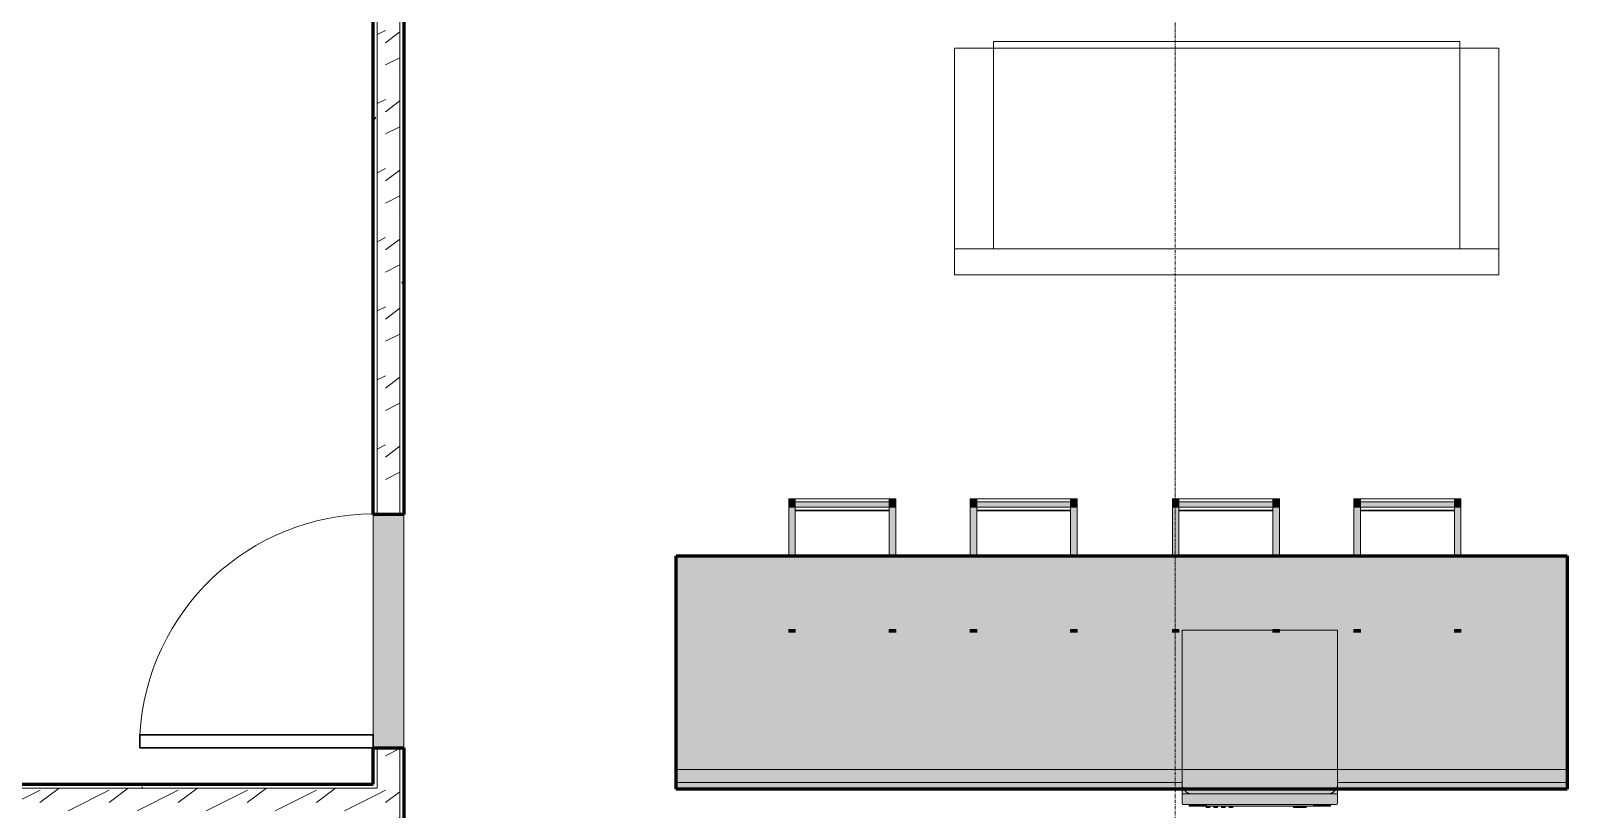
# Model space of a CAD drawing. Header units: inches. Extents: x -4061 to -1937, y 9836 to 11171.
# Drawn here: x -2349.9 to -2112.8, y 10658.6 to 10778.8 of the extents above; entities that cross this region are included whole.
import ezdxf

# ---------------------------------------------------------------- set-up
doc = ezdxf.new("R2010")
doc.units = ezdxf.units.IN
doc.header["$MEASUREMENT"] = 0
doc.linetypes.add('Grid Line 1_2_', pattern=[0.875, 0.5, -0.125, 0.125, -0.125])
for name, color, linetype, lineweight in [('0-1', 7, 'Continuous', 5), ('0-2', 250, 'Continuous', 9), ('A-DOOR-1', 250, 'Continuous', 9), ('A-DOOR-2', 50, 'Continuous', 30), ('A-WALL-1', 8, 'Continuous', 5), ('A-WALL-2', 10, 'Continuous', 60), ('A-WALL-3', 7, 'Continuous', 18), ('A-WALL-PATT-1', 250, 'Continuous', 9), ('A-WALL-PATT-2', 253, 'Continuous', 9), ('I-FURN', 30, 'Continuous', 9), ('I-FURN-1', 250, 'Continuous', 9), ('I-FURN-2', 253, 'Continuous', 9), ('Q-CASE-1', 253, 'Continuous', 9), ('Q-CASE-2', 10, 'Continuous', 60), ('Q-CASE-3', 250, 'Continuous', 9), ('Q-SPCQ-1', 250, 'Continuous', 9), ('Q-SPCQ-2', 55, 'Continuous', 9), ('S-GRID-1', 1, 'Grid Line 1_2_', 9)]:
    doc.layers.add(name, color=color, linetype=linetype, lineweight=lineweight)
pattern_1 = [(0, (-88.066, -241.96), (20.48, 5.12), [0.845, -14.515, 0.845, -14.515, -81.92]), (0, (-88.066, -241.96), (20.48, 5.12), [-30.72, 0.845, -29.875, 0.845, -14.515, -35.84]), (0, (-88.066, -241.96), (20.48, 5.12), [-76.8, 0.845, -9.395, 0.845, -24.755]), (120, (-80.386, -239.4), (-14.67405, 15.1762003), [0.845, -14.515, 0.845, -14.515, -81.92]), (120, (-80.386, -239.4), (-14.67405, 15.1762003), [-30.72, 0.845, -29.875, 0.845, -14.515, -35.84]), (120, (-80.386, -239.4), (-14.67405, 15.1762003), [-76.8, 0.845, -9.395, 0.845, -24.755]), (240, (-77.826, -229.16), (-5.80595, -20.2962003), [0.845, -14.515, 0.845, -14.515, -81.92]), (240, (-77.826, -229.16), (-5.80595, -20.2962003), [-30.72, 0.845, -29.875, 0.845, -14.515, -35.84]), (240, (-77.826, -229.16), (-5.80595, -20.2962003), [-76.8, 0.845, -9.395, 0.845, -24.755])]
pattern_2 = [(216.87, (-83.801, -231.298), (31.9871619, 21.32545714), [5.331, -47.981]), (206.565, (-77.404, -234.497), (-10.662476, -10.6620098), [11.921, -11.921]), (198.435, (-77.404, -239.828), (-21.3244936, -10.6625869), [6.744, -26.974])]

# ---------------------------------------------------------------- blocks, each defined once
blk = doc.blocks.new('Single-Flush - 36_ x 84_-1372824-ENLARGED RCP - 2ND FLOOR PLAN - WEST')
at = {"layer": 'A-DOOR-1'}
blk.add_arc((18, -2.37), 36.07, 180, 266.8211, dxfattribs=at)
at = {"layer": 'A-DOOR-2'}
for p, q in [((16, -2.37), (16, -38.39)), ((18, -2.37), (16, -2.37)), ((18, -2.37), (18, -38.39)), ((18, -38.39), (16, -38.39))]:
    blk.add_line(p, q, dxfattribs=at)
blk = doc.blocks.new('Couch-Both_Arms-Generic - 1-1352606-ENLARGED RCP - 2ND FLOOR PLAN - WEST')
at = {"layer": 'I-FURN'}
for p, q in [((-42, 13.5), (42, 13.5)), ((-36, 13.5), (-42, 13.5)), ((-42, 13.5), (-42, -17.5)), ((36, 13.5), (-36, 13.5)), ((-36, 13.5), (-36, -18.5)), ((-36, -17.5), (-36, 13.5)), ((36, -18.5), (36, 13.5)), ((42, 13.5), (36, 13.5)), ((36, 13.5), (36, -17.5)), ((42, -17.5), (42, 13.5)), ((-42, -17.5), (-36, -17.5)), ((-36, -18.5), (36, -18.5)), ((36, -17.5), (42, -17.5))]:
    blk.add_line(p, q, dxfattribs=at)
at = {"layer": 'I-FURN-1'}
for p, q in [((42, 17.5), (-42, 17.5)), ((-42, 17.5), (-42, -17.5)), ((42, -17.5), (42, 17.5)), ((-42, -17.5), (42, -17.5))]:
    blk.add_line(p, q, dxfattribs=at)
blk = doc.blocks.new('Dishwasher_15404 - 34_ counter-V17-ENLARGED RCP - 2ND FLOOR PLAN - WEST')
at = {"layer": 'Q-SPCQ-2'}
for points in [[(25.25, -21.66), (25.25, -1.57), (25.17, -1.1), (24.98, -0.71), (24.74, -0.42), (24.46, -0.21), (24.08, -0.05), (23.68, 0), (21.5, 0), (21.5, -24), (23.68, -24), (24.08, -23.95), (24.46, -23.79), (24.83, -23.48), (25.07, -23.15), (25.2, -22.77), (25.25, -22.43)], [(25, -0.74), (24.96, -0.67), (24.98, -0.71)], [(26.87, -23.8), (26.87, -0.15), (26.82, -0.06), (26.68, 0), (25.25, 0), (25.25, -24), (26.73, -23.98), (26.82, -23.94)], [(27.12, -2.61), (27.12, -1.09), (26.87, -1.09), (26.87, -2.61)], [(27.12, -20.19), (27.12, -3.81), (26.87, -3.81), (26.87, -20.19)], [(27.12, -3.81), (27.12, -2.61), (26.87, -2.63), (26.87, -3.81)], [(27.37, -5.55), (27.37, -4.82), (27.12, -4.82), (27.12, -5.81), (27.37, -5.81)], [(27.37, -6.79), (27.37, -5.81), (27.12, -5.81), (27.12, -6.79)], [(27.37, -16.15), (27.12, -16.15), (27.12, -16.74), (27.37, -16.74)], [(27.37, -17.92), (27.37, -17.33), (27.12, -17.33), (27.12, -17.92)], [(27.37, -18.51), (27.12, -18.51), (27.12, -19.1), (27.37, -19.1)], [(27.12, -20.19), (26.87, -20.19), (26.87, -21.39), (27.12, -21.39), (27.12, -20.48)], [(27.37, -20.19), (27.37, -19.69), (27.12, -19.69), (27.12, -20.28), (27.37, -20.28)], [(27.12, -22.68), (27.12, -21.39), (26.87, -21.39), (26.9, -22.91), (27.12, -22.91)]]:
    blk.add_hatch(color=256, dxfattribs=at).paths.add_polyline_path(points, flags=0)
h = blk.add_hatch(color=256, dxfattribs=at)
h.paths.add_polyline_path([(25.25, -23.79), (25.25, -22.43), (25.2, -22.83), (24.96, -23.33), (24.74, -23.58), (24.46, -23.79), (24.08, -23.95), (23.68, -24), (25.25, -24), (25.25, -23.79)], flags=0)
h.paths.add_polyline_path([(25.25, -1), (25.25, 0), (23.68, 0), (24.08, -0.05), (24.46, -0.21), (24.83, -0.52), (25.04, -0.79), (25.22, -1.25), (25.25, -1.31), (25.25, -1.17)], flags=0)
at = {"layer": 'Q-SPCQ-1'}
for p, q in [((0, -8.97), (0, 0)), ((0, 0), (23.68, 0)), ((23.68, 0), (25.25, 0)), ((25.25, 0), (26.68, 0)), ((25.25, 0), (25.25, -1.57)), ((25.25, -1.57), (25.25, -22.43)), ((26.87, -0.2), (26.87, -23.8)), ((27.12, -1.09), (26.87, -1.09)), ((27.12, -2.61), (27.12, -1.09)), ((27.12, -3.81), (27.12, -2.61)), ((27.12, -20.19), (27.12, -3.81)), ((27.37, -4.82), (27.12, -4.82)), ((27.12, -6.79), (27.37, -6.79)), ((27.37, -5.81), (27.37, -4.82)), ((27.37, -6.79), (27.37, -5.81)), ((0, -24), (0, -9.97)), ((27.37, -16.15), (27.12, -16.15)), ((27.37, -16.74), (27.37, -16.15)), ((27.37, -16.74), (27.12, -16.74)), ((27.37, -17.33), (27.12, -17.33)), ((27.37, -17.92), (27.12, -17.92)), ((27.37, -18.51), (27.12, -18.51)), ((27.37, -17.92), (27.37, -17.33)), ((27.37, -19.1), (27.37, -18.51)), ((27.37, -19.1), (27.12, -19.1)), ((27.37, -19.69), (27.12, -19.69)), ((27.12, -21.39), (27.12, -20.19)), ((27.37, -20.28), (27.12, -20.28)), ((27.37, -20.28), (27.37, -19.69)), ((25.25, -22.43), (25.25, -24)), ((27.12, -22.91), (26.87, -22.91)), ((27.12, -22.91), (27.12, -21.39)), ((23.68, -24), (0, -24)), ((25.25, -24), (23.68, -24)), ((26.68, -24), (25.25, -24))]:
    blk.add_line(p, q, dxfattribs=at)
for centre, radius, start, end in [((26.68, -0.2), 0.197, 0, 90), ((23.68, -1.57), 1.57, 0, 90), ((23.68, -1.57), 1.57, 32.077, 42.3359), ((23.68, -1.57), 1.57, 17.8182, 27.5266), ((23.68, -1.57), 1.57, 0, 13.6425), ((26.68, -0.2), 0.197, 15, 75), ((23.68, -22.43), 1.57, 270, 0), ((23.68, -22.43), 1.57, 317.6641, 327.923), ((23.68, -22.43), 1.57, 332.4734, 342.1818), ((23.68, -22.43), 1.57, 346.3575, 0), ((26.68, -23.8), 0.197, 270, 0)]:
    blk.add_arc(centre, radius, start, end, dxfattribs=at)
blk = doc.blocks.new('OD_CW_Base Cabinet - OD_CW_Base Cabinet-2044984-ENLARGED RCP - 2ND FLOOR PLAN - WEST')
at = {"layer": 'Q-CASE-1'}
h = blk.add_hatch(color=256, dxfattribs=at)
h.paths.add_polyline_path([(0.74, 12), (0.74, 11), (36.19, 11), (36.19, 12), (11.86, 12)], flags=0)
h.paths.add_polyline_path([(138.27, 12), (60.19, 12), (60.21, 11), (138.27, 11)], flags=0)
h = blk.add_hatch(color=256, dxfattribs=at)
h.paths.add_polyline_path([(0.74, 11), (0.74, 9), (36.19, 9), (36.19, 11), (11.86, 11)], flags=0)
h.paths.add_polyline_path([(134.49, 11), (60.19, 11), (60.19, 9), (138.27, 9), (138.27, 11)], flags=0)
h = blk.add_hatch(color=256, dxfattribs=at)
h.paths.add_polyline_path([(11.86, 9), (0.74, 9), (0.74, -24), (138.27, -24), (138.27, 9), (27.19, 9)], flags=0)
h.paths.add_polyline_path([(92.88, -12.14), (92.88, -12.64), (91.88, -12.64), (91.88, -12.14)], flags=0)
h.paths.add_polyline_path([(120.88, -12.14), (120.88, -12.64), (119.88, -12.64), (119.88, -12.14)], flags=0)
h.paths.add_polyline_path([(77.38, -12.14), (77.38, -12.64), (76.38, -12.64), (76.38, -12.14)], flags=0)
h.paths.add_polyline_path([(61.66, -12.14), (61.66, -12.64), (60.66, -12.64), (60.66, -12.14)], flags=0)
h.paths.add_polyline_path([(105.38, -12.14), (105.38, -12.64), (104.38, -12.64), (104.38, -12.14)], flags=0)
h.paths.add_polyline_path([(46.16, -12.14), (46.16, -12.64), (45.16, -12.64), (45.16, -12.14)], flags=0)
h.paths.add_polyline_path([(33.66, -12.14), (33.66, -12.64), (32.66, -12.64), (32.66, -12.14)], flags=0)
h.paths.add_polyline_path([(18.16, -12.14), (18.16, -12.64), (17.16, -12.64), (17.16, -12.14)], flags=0)
at = {"layer": 'Q-CASE-2'}
for p, q in [((0.74, -24), (0.74, 12)), ((0.74, 12), (138.27, 12)), ((138.27, 12), (138.27, -24)), ((138.27, -24), (0.74, -24))]:
    blk.add_line(p, q, dxfattribs=at)
at = {"layer": 'Q-CASE-3'}
for p, q in [((0.74, 12), (0.74, 11)), ((36.19, 12), (0.74, 12)), ((138.27, 12), (60.19, 12)), ((138.27, 11), (138.27, 12)), ((36.19, 11), (0.74, 11)), ((0.74, 11), (0.74, 9)), ((36.19, 11), (0.74, 11)), ((138.27, 11), (60.19, 11)), ((138.27, 11), (60.19, 11)), ((138.27, 9), (138.27, 11)), ((0.74, 9), (0.74, -24)), ((138.27, 9), (0.74, 9)), ((138.27, -24), (138.27, 9)), ((138.27, -24), (0.74, -24))]:
    blk.add_line(p, q, dxfattribs=at)
blk = doc.blocks.new('Bar_Stool_6722_1_ - Bar_Stool_6722_1_-V18-ENLARGED RCP - 2ND FLOOR PLAN - WEST')
at = {"layer": 'I-FURN-2'}
for points in [[(1, -0.75), (1, 0), (0, 0), (0, -0.75)], [(15.5, -0.75), (16.5, -0.75), (16.5, 0), (15.5, 0), (15.5, -0.46)], [(1, -1.3), (1, -0.75), (0, -0.75), (0, -1.3)], [(0, -8.78), (1, -8.78), (1, -1.3), (0, -1.3), (0, -8.49)], [(15.5, -1.3), (15.5, -0.46), (1, -0.46), (1, -1.3)], [(15.5, -1.3), (16.5, -1.3), (16.5, -0.75), (15.5, -0.75), (15.5, -0.94)], [(16, -8.78), (16.5, -8.78), (16.5, -1.3), (15.5, -1.3), (15.5, -8.78)], [(1, -20.14), (1, -20.13), (0, -20.14)], [(0, -20.63), (1, -20.63), (1, -20.14), (0, -20.14)], [(16.5, -20.14), (16.5, -20.13), (15.5, -20.14)], [(15.5, -20.63), (16.5, -20.63), (16.5, -20.14), (15.5, -20.14)]]:
    blk.add_hatch(color=256, dxfattribs=at).paths.add_polyline_path(points, flags=0)
at = {"layer": 'I-FURN-1'}
for p, q in [((0, 0), (0, -0.75)), ((0, 0), (1, 0)), ((1, -0.75), (1, 0)), ((0, -0.75), (0, -1.3)), ((1, -0.75), (0, -0.75)), ((0, -1.3), (0, -8.78)), ((1, -1.3), (0, -1.3)), ((15.5, 0), (1, 0)), ((15.5, -0.46), (1, -0.46)), ((1, -1.3), (1, -0.75)), ((1, -1.3), (15.5, -1.3)), ((1, -8.78), (1, -1.3)), ((15.5, -1.73), (1, -1.73)), ((15.5, -1.83), (1, -1.83)), ((15.5, 0), (15.5, -0.75)), ((15.5, 0), (16.5, 0)), ((15.5, -0.75), (15.5, -1.3)), ((16.5, -0.75), (15.5, -0.75)), ((15.5, -1.3), (15.5, -8.78)), ((16.5, -1.3), (15.5, -1.3)), ((16.5, -0.75), (16.5, 0)), ((16.5, -1.3), (16.5, -0.75)), ((16.5, -8.78), (16.5, -1.3)), ((0, -20.14), (0, -20.63)), ((1, -20.14), (0, -20.14)), ((1, -20.63), (1, -20.14)), ((15.5, -20.14), (15.5, -20.63)), ((16.5, -20.14), (15.5, -20.14)), ((16.5, -20.63), (16.5, -20.14))]:
    blk.add_line(p, q, dxfattribs=at)
blk = doc.blocks.new('Bar_Stool_6722_1_ - Bar_Stool_6722_1_-V19-ENLARGED RCP - 2ND FLOOR PLAN - WEST')
at = {"layer": 'I-FURN-2'}
for points in [[(1, 20.63), (0, 20.63), (0, 20.14), (1, 20.14)], [(16.5, 20.63), (15.5, 20.63), (15.5, 20.14), (16.5, 20.14)], [(15.5, 20.14), (15.5, 20.13), (16.5, 20.14)], [(0, 8.78), (0, 1.3), (1, 1.3), (1, 8.78)], [(16, 8.78), (15.5, 8.78), (15.5, 1.3), (16.5, 1.3), (16.5, 8.78)], [(0, 1.3), (0, 0.75), (1, 0.75), (1, 1.3)], [(0, 0.75), (0, 0), (1, 0), (1, 0.75)], [(1, 1.3), (1, 0.46), (15.5, 0.46), (15.5, 1.3)], [(15.5, 1.3), (15.5, 0.75), (16.5, 0.75), (16.5, 1.3), (16, 1.3)], [(15.5, 0.75), (15.5, 0), (16.5, 0), (16.5, 0.75), (16, 0.75)]]:
    blk.add_hatch(color=256, dxfattribs=at).paths.add_polyline_path(points, flags=0)
at = {"layer": 'I-FURN-1'}
for p, q in [((0, 20.63), (0, 20.14)), ((0, 20.14), (1, 20.14)), ((1, 20.14), (1, 20.63)), ((15.5, 20.63), (15.5, 20.14)), ((15.5, 20.14), (16.5, 20.14)), ((16.5, 20.14), (16.5, 20.63)), ((0, 8.78), (0, 1.3)), ((1, 1.3), (1, 8.78)), ((15.5, 8.78), (15.5, 1.3)), ((16.5, 1.3), (16.5, 8.78)), ((0, 1.3), (1, 1.3)), ((0, 1.3), (0, 0.75)), ((0, 0.75), (0, 0)), ((0, 0.75), (1, 0.75)), ((1, 1.83), (15.5, 1.83)), ((1, 1.73), (15.5, 1.73)), ((15.5, 1.3), (1, 1.3)), ((1, 0.75), (1, 1.3)), ((1, 0), (1, 0.75)), ((1, 0.46), (15.5, 0.46)), ((15.5, 1.3), (16.5, 1.3)), ((15.5, 1.3), (15.5, 0.75)), ((15.5, 0.75), (15.5, 0)), ((15.5, 0.75), (16.5, 0.75)), ((16.5, 0), (15.5, 0)), ((16.5, 0.75), (16.5, 1.3)), ((16.5, 0), (16.5, 0.75)), ((1, 0), (0, 0)), ((1, 0), (15.5, 0))]:
    blk.add_line(p, q, dxfattribs=at)
blk = doc.blocks.new('CTR - 1st Phase - Unit Layouts_rvt-1-ENLARGED RCP - 2ND FLOOR PLAN - WEST')
at = {"layer": 'A-WALL-1'}
blk.add_hatch(color=256, dxfattribs=at).paths.add_polyline_path([(-2292.95, 10668.13), (-2292.32, 10668.13), (-2292.32, 10704.13), (-2297.07, 10704.13), (-2297.07, 10668.13), (-2296.45, 10668.13)], flags=0)
at = {"layer": 'A-WALL-PATT-1'}
h = blk.add_hatch(dxfattribs=at)
h.set_pattern_fill('FP_1', color=256, style=0, pattern_type=2)
h.set_pattern_definition(pattern_1)
h.paths.add_polyline_path([(-2297.07, 10645.58), (-2296.45, 10646.21), (-2296.45, 10658.38), (-2297.07, 10658.38), (-2297.07, 10657.75)], flags=0)
h.paths.add_polyline_path([(-2296.45, 10661.88), (-2296.45, 10668.13), (-2297.07, 10668.13), (-2297.07, 10661.88)], flags=0)
h.paths.add_polyline_path([(-2297.07, 10704.13), (-2296.45, 10704.13), (-2296.45, 10843.14), (-2297.07, 10843.14), (-2297.07, 10752.75)], flags=0)
h = blk.add_hatch(dxfattribs=at)
h.set_pattern_fill('FP_1', color=256, style=0, pattern_type=2)
h.set_pattern_definition(pattern_1)
h.paths.add_polyline_path([(-2292.95, 10643.88), (-2292.32, 10644.5), (-2292.32, 10668.13), (-2292.95, 10668.13), (-2292.95, 10644.5)], flags=0)
h.paths.add_polyline_path([(-2292.95, 10704.13), (-2292.32, 10704.13), (-2292.32, 10843.14), (-2292.95, 10843.14), (-2292.95, 10706.45)], flags=0)
h = blk.add_hatch(dxfattribs=at)
h.set_pattern_fill('FP_1', color=256, style=0, pattern_type=2)
h.set_pattern_definition(pattern_1)
h.paths.add_polyline_path([(-2297.07, 10661.88), (-2297.07, 10662.5), (-2390, 10662.5), (-2390, 10661.88), (-2307.87, 10661.88)], flags=0)
h.paths.add_polyline_path([(-2408.37, 10661.88), (-2393.5, 10661.88), (-2393.5, 10662.5), (-2408.37, 10662.5)], flags=0)
h.paths.add_polyline_path([(-2449.5, 10661.88), (-2442.37, 10661.88), (-2442.37, 10662.5), (-2510.12, 10662.49), (-2510.12, 10661.88), (-2450.12, 10661.88)], flags=0)
at = {"layer": 'A-WALL-PATT-2'}
h = blk.add_hatch(dxfattribs=at)
h.set_pattern_fill('FP_2', color=256, style=0, pattern_type=2)
h.set_pattern_definition(pattern_2)
h.paths.add_polyline_path([(-2296.45, 10645.33), (-2292.95, 10648.83), (-2292.95, 10668.13), (-2296.45, 10668.13), (-2296.45, 10645.58)], flags=0)
h.paths.add_polyline_path([(-2294.84, 10704.13), (-2292.95, 10704.13), (-2292.95, 10843.14), (-2296.45, 10843.14), (-2296.45, 10704.13)], flags=0)
h = blk.add_hatch(dxfattribs=at)
h.set_pattern_fill('FP_2', color=256, style=0, pattern_type=2)
h.set_pattern_definition(pattern_2)
h.paths.add_polyline_path([(-2297.07, 10658.38), (-2296.45, 10658.38), (-2296.45, 10661.88), (-2408.37, 10661.88), (-2408.37, 10661.63), (-2372.37, 10661.63), (-2372.37, 10658.63), (-2408.37, 10658.63), (-2408.37, 10658.38), (-2307.87, 10658.38)], flags=0)
h.paths.add_polyline_path([(-2449.5, 10658.38), (-2442.37, 10658.38), (-2442.37, 10661.88), (-2510.12, 10661.88), (-2510.12, 10658.38), (-2450.12, 10658.38)], flags=0)
at = {"layer": 'A-WALL-2'}
for p, q in [((-2297.07, 10704.13), (-2297.07, 10843.14)), ((-2292.32, 10843.14), (-2292.32, 10704.13)), ((-2292.32, 10704.13), (-2297.07, 10704.13)), ((-2297.07, 10662.5), (-2297.07, 10668.13)), ((-2297.07, 10668.13), (-2292.32, 10668.13)), ((-2292.32, 10668.13), (-2292.32, 10650.33)), ((-2389.37, 10662.5), (-2297.07, 10662.5))]:
    blk.add_line(p, q, dxfattribs=at)
at = {"layer": 'A-WALL-3'}
for p, q in [((-2296.45, 10704.13), (-2296.45, 10843.14)), ((-2292.95, 10704.13), (-2292.95, 10843.14)), ((-2297.07, 10704.13), (-2297.07, 10668.13)), ((-2292.32, 10668.13), (-2292.32, 10704.13)), ((-2296.45, 10661.88), (-2296.45, 10668.13)), ((-2292.95, 10649.71), (-2292.95, 10668.13)), ((-2390, 10661.88), (-2297.07, 10661.88)), ((-2296.45, 10661.88), (-2297.07, 10661.88))]:
    blk.add_line(p, q, dxfattribs=at)
at = {"layer": '0-2'}
for name, p, rotation in [('Couch-Both_Arms-Generic - 1-1352606-ENLARGED RCP - 2ND FLOOR PLAN - WEST', (-2165.36, 10758.61), 180), ('Bar_Stool_6722_1_ - Bar_Stool_6722_1_-V19-ENLARGED RCP - 2ND FLOOR PLAN - WEST', (-2216.44, 10706.53), 180), ('Bar_Stool_6722_1_ - Bar_Stool_6722_1_-V19-ENLARGED RCP - 2ND FLOOR PLAN - WEST', (-2157.22, 10706.53), 180), ('Bar_Stool_6722_1_ - Bar_Stool_6722_1_-V19-ENLARGED RCP - 2ND FLOOR PLAN - WEST', (-2129.22, 10706.53), 180), ('Single-Flush - 36_ x 84_-1372824-ENLARGED RCP - 2ND FLOOR PLAN - WEST', (-2294.7, 10686.13), 270.0000000000859), ('OD_CW_Base Cabinet - OD_CW_Base Cabinet-2044984-ENLARGED RCP - 2ND FLOOR PLAN - WEST', (-2112.06, 10673.75), 180), ('Dishwasher_15404 - 34_ counter-V17-ENLARGED RCP - 2ND FLOOR PLAN - WEST', (-2148.25, 10686.25), 270.0000000001457)]:
    blk.add_blockref(name, p, dxfattribs=dict(at, rotation=rotation))
blk.add_blockref('Bar_Stool_6722_1_ - Bar_Stool_6722_1_-V18-ENLARGED RCP - 2ND FLOOR PLAN - WEST', (-2204.94, 10706.53), dxfattribs=at)
blk = doc.blocks.new('CTR - 1st Phase - Shell_rvt-1-ENLARGED RCP - 2ND FLOOR PLAN - WEST')
at = {"layer": 'S-GRID-1'}
blk.add_line((-2173.32, 9836.18), (-2173.32, 11138.35), dxfattribs=at)

msp = doc.modelspace()

# ---------------------------------------------------------------- block references
at = {"layer": '0-1'}
for name in ['CTR - 1st Phase - Shell_rvt-1-ENLARGED RCP - 2ND FLOOR PLAN - WEST', 'CTR - 1st Phase - Unit Layouts_rvt-1-ENLARGED RCP - 2ND FLOOR PLAN - WEST']:
    msp.add_blockref(name, (0, 0), dxfattribs=at)

doc.saveas('drawing.dxf')
